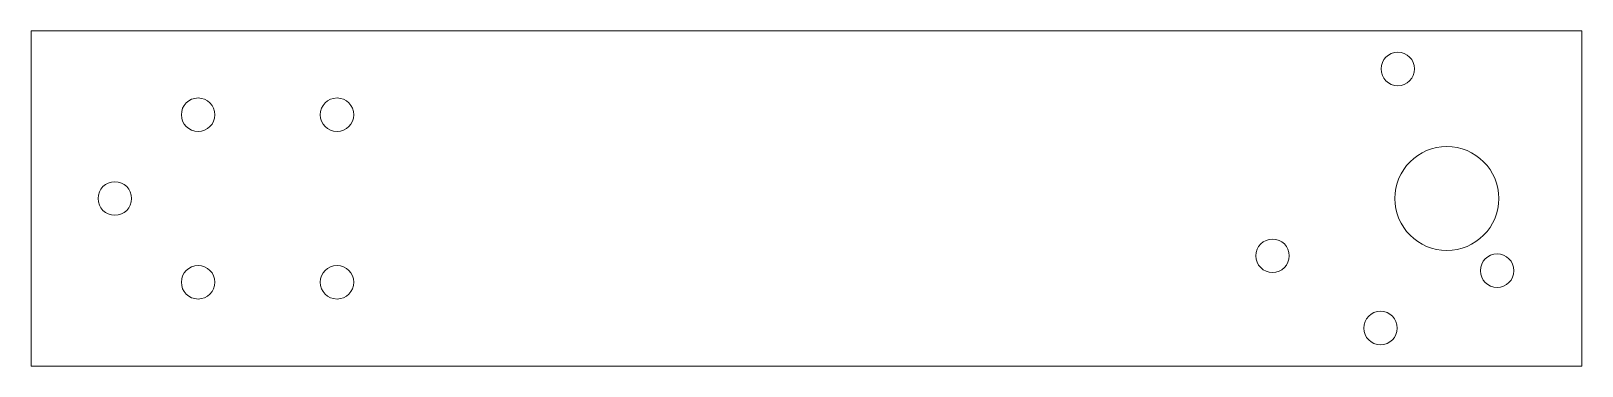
# Model space of a CAD drawing. Header units: millimetres. Extents: x 0 to 185, y 0 to 40.
import ezdxf

# ---------------------------------------------------------------- set-up
doc = ezdxf.new("R2010")
doc.units = ezdxf.units.MM

msp = doc.modelspace()

# ---------------------------------------------------------------- linework, layer by layer
at = {"color": 7, "linetype": 'Continuous', "lineweight": 15}
for p, q in [((0, 0), (0, 40)), ((0, 40), (185, 40)), ((185, 40), (185, 0)), ((0, 0), (185, 0))]:
    msp.add_line(p, q, dxfattribs=at)
for centre, radius in [((163.03, 35.47), 2), ((19.93, 30), 2), ((36.5, 30), 2), ((168.88, 20), 6.21), ((10, 20), 2), ((148.09, 13.16), 2), ((174.88, 11.38), 2), ((19.93, 10), 2), ((36.5, 10), 2), ((160.97, 4.53), 2)]:
    msp.add_circle(centre, radius, dxfattribs=at)

doc.saveas('drawing.dxf')
